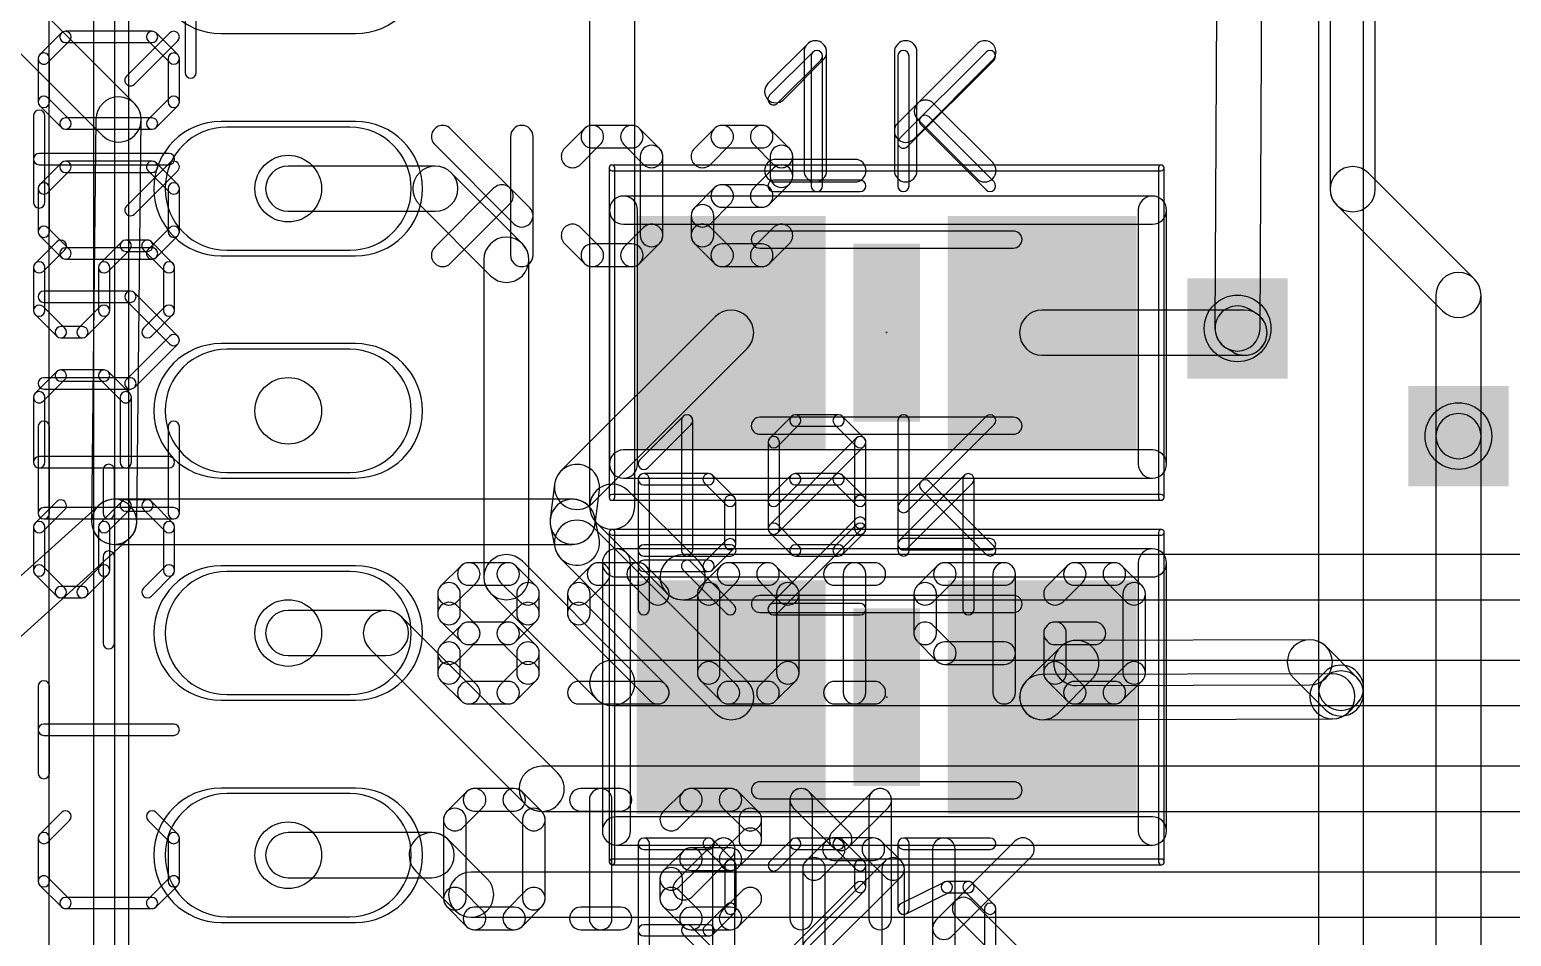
# Model space of a CAD drawing. Extents: x -3 to 127, y -3 to 73.
# Drawn here: x 10.15 to 23.49, y 23.56 to 31.72 of the extents above; entities that cross this region are included whole.
import ezdxf

# ---------------------------------------------------------------- set-up
doc = ezdxf.new("R2010")
doc.units = 0
for name, color, linetype in [('1', 22, 'CONTINUOUS'), ('16', 175, 'CONTINUOUS'), ('17', 82, 'CONTINUOUS'), ('18', 82, 'CONTINUOUS'), ('21', 253, 'CONTINUOUS'), ('22', 253, 'CONTINUOUS'), ('23', 7, 'CONTINUOUS'), ('25', 253, 'CONTINUOUS'), ('255', 2, 'CONTINUOUS'), ('27', 253, 'CONTINUOUS'), ('29', 253, 'CONTINUOUS'), ('30', 253, 'CONTINUOUS'), ('31', 253, 'CONTINUOUS'), ('35', 253, 'CONTINUOUS'), ('39', 22, 'CONTINUOUS'), ('44', 253, 'CONTINUOUS'), ('51', 253, 'CONTINUOUS')]:
    doc.layers.add(name, color=color, linetype=linetype)

# ---------------------------------------------------------------- blocks, each defined once
blk = doc.blocks.new('RECT')
blk.add_solid([(-0.5, -0.5), (0.5, -0.5), (-0.5, 0.5), (0.5, 0.5)])
blk = doc.blocks.new('LONGP100')
blk.add_lwpolyline([(-0.5, -0.5), (0.5, -0.5, 1), (0.5, 0.5), (-0.5, 0.5, 1)], format="xyb", close=True)
blk = doc.blocks.new('SQUAREV')
blk.add_solid([(-0.5, -0.5), (0.5, -0.5), (-0.5, 0.5), (0.5, 0.5)])

msp = doc.modelspace()

# ---------------------------------------------------------------- linework, layer by layer
at = {"layer": '1'}
for points in [[(22.1578, 25.7993), (22.1578, 34.8491, 1), (21.7514, 34.8491), (21.7514, 25.7993, 1)], [(11.091, 31.0586), (8.7962, 33.3533, 1), (8.5088, 33.066), (10.8036, 30.7712, 1)], [(11.1116, 27.2913), (11.1505, 30.9127, 1), (10.7441, 30.9171), (10.7052, 27.2957, 1)], [(21.1911, 29.17), (21.1282, 29.208, 1), (20.9182, 28.8601), (20.9811, 28.8221, 1)], [(15.2185, 27.464), (16.6069, 28.8524, 1), (16.3196, 29.1398), (14.9311, 27.7513, 1)], [(19.2633, 28.7929), (21.0861, 28.7929, 1), (21.0861, 29.1993), (19.2633, 29.1993, 1)], [(23.2155, 22.0323), (23.2155, 28.0648, 1), (22.8091, 28.0648), (22.8091, 22.0323, 1)], [(15.2375, 27.2685), (15.2765, 27.5826, 1), (14.8732, 27.6326), (14.8342, 27.3185, 1)], [(10.0632, 26.2587), (11.0444, 27.1425, 1), (10.7724, 27.4445), (9.7912, 26.5606, 1)], [(10.9084, 27.0903), (15.0359, 27.0903, 1), (15.0359, 27.4967), (10.9084, 27.4967, 1)], [(14.8369, 27.2524), (14.8758, 27.0639, 1), (15.2738, 27.1461), (15.2349, 27.3346, 1)], [(14.9311, 26.9613), (16.3207, 25.5717, 1), (16.6081, 25.8591), (15.2185, 27.2487, 1)], [(19.4278, 26.1662), (19.1207, 25.8591, 1), (19.4081, 25.5717), (19.7152, 25.8788, 1)], [(21.6732, 26.2324), (19.5709, 26.2257, 1), (19.5722, 25.8193), (21.6745, 25.826, 1)], [(22.0983, 25.892), (21.8175, 26.1728, 1), (21.5301, 25.8855), (21.8109, 25.6047, 1)], [(19.2649, 25.5122), (21.8779, 25.5189, 1), (21.8769, 25.9253), (19.2639, 25.9186, 1)], [(22.0211, 25.5784), (22.0983, 25.6556, 1), (21.8109, 25.943), (21.7337, 25.8657, 1)], [(22.1578, 16.4778), (22.1578, 25.7484, 1), (21.7514, 25.7484), (21.7514, 16.4778, 1)]]:
    msp.add_lwpolyline(points, format="xyb", close=True, dxfattribs=at)
at = {"layer": '16'}
for points in [[(10.3191, 56.3323), (10.3191, 14.3323, 1), (10.7255, 14.3323), (10.7255, 56.3323, 1)], [(21.2264, 29.0331), (21.26, 35.934, 1), (20.8536, 35.936), (20.82, 29.0351, 1)], [(22.263, 30.2873), (22.263, 35.6848, 1), (21.8566, 35.6848), (21.8566, 30.2873, 1)], [(15.1891, 33.1448), (15.1891, 27.4298, 1), (15.5955, 27.4298), (15.5955, 33.1448, 1)], [(12.475, 30.0893), (13.7996, 30.0893, 1), (13.7996, 30.4957), (12.475, 30.4957, 1)], [(13.6559, 30.1488), (14.2961, 29.5086, 1), (14.5835, 29.7959), (13.9433, 30.4362, 1)], [(23.156, 29.4784), (22.2035, 30.4309, 1), (21.9161, 30.1436), (22.8686, 29.1911, 1)], [(14.2366, 29.6523), (14.2366, 26.7948, 1), (14.643, 26.7948), (14.643, 29.6523, 1)], [(23.2155, 28.0648), (23.2155, 29.3348, 1), (22.8091, 29.3348), (22.8091, 28.0648, 1)], [(15.2486, 27.2861), (15.8836, 26.6511, 1), (16.171, 26.9384), (15.536, 27.5734, 1)], [(14.2961, 26.6511), (15.2486, 25.6986, 1), (15.536, 25.9859), (14.5835, 26.9384, 1)], [(16.0273, 26.5916), (23.9648, 26.5916, 1), (23.9648, 26.998), (16.0273, 26.998, 1)], [(12.475, 26.0893), (13.3546, 26.0893, 1), (13.3546, 26.4957), (12.475, 26.4957, 1)], [(13.2109, 26.1488), (14.6136, 24.7461, 1), (14.901, 25.0334), (13.4983, 26.4362, 1)], [(15.3923, 25.6391), (24.2823, 25.6391, 1), (24.2823, 26.0455), (15.3923, 26.0455, 1)], [(14.7573, 24.6866), (24.5998, 24.6866, 1), (24.5998, 25.093), (14.7573, 25.093, 1)], [(12.475, 24.0893), (13.7671, 24.0893, 1), (13.7671, 24.4957), (12.475, 24.4957, 1)], [(13.6234, 24.1488), (13.9786, 23.7936, 1), (14.266, 24.0809), (13.9108, 24.4362, 1)], [(14.1223, 23.7341), (24.9173, 23.7341, 1), (24.9173, 24.1405), (14.1223, 24.1405, 1)]]:
    msp.add_lwpolyline(points, format="xyb", close=True, dxfattribs=at)
at = {"layer": '21'}
msp.add_lwpolyline([(11.0385, 9.7925), (11.0385, 60.7925, 1), (10.9115, 60.7925), (10.9115, 9.7925, 1)], format="xyb", close=True, dxfattribs=at)
at = {"layer": '22'}
for points in [[(14.6494, 30.1203), (13.9376, 30.8322, 1), (13.794, 30.6885), (14.5058, 29.9767, 1)], [(14.476, 30.7603), (14.476, 29.6926, 1), (14.6792, 29.6926), (14.6792, 30.7603, 1)], [(15.107, 30.5105), (15.285, 30.6885, 1), (15.1413, 30.8322), (14.9634, 30.6542, 1)], [(15.2131, 30.6587), (15.5691, 30.6587, 1), (15.5691, 30.8619), (15.2131, 30.8619, 1)], [(15.4972, 30.6885), (15.6752, 30.5105, 1), (15.8188, 30.6542), (15.6409, 30.8322, 1)], [(16.2764, 30.5105), (16.4544, 30.6885, 1), (16.3107, 30.8322), (16.1328, 30.6542, 1)], [(16.3825, 30.6587), (16.7385, 30.6587, 1), (16.7385, 30.8619), (16.3825, 30.8619, 1)], [(16.6666, 30.6885), (16.8446, 30.5105, 1), (16.9882, 30.6542), (16.8103, 30.8322, 1)], [(15.6454, 30.5824), (15.6454, 29.8706, 1), (15.8486, 29.8706), (15.8486, 30.5824, 1)], [(16.8148, 30.5824), (16.8148, 30.4044, 1), (17.018, 30.4044), (17.018, 30.5824, 1)], [(16.8446, 30.4762), (16.6666, 30.2983, 1), (16.8103, 30.1546), (16.9882, 30.3326, 1)], [(14.3278, 30.2983), (13.794, 29.7644, 1), (13.9376, 29.6208), (14.4715, 30.1546, 1)], [(16.3107, 30.2983), (16.1328, 30.1203, 1), (16.2764, 29.9767), (16.4544, 30.1546, 1)], [(16.7385, 30.3281), (16.3825, 30.3281, 1), (16.3825, 30.1249), (16.7385, 30.1249, 1)], [(16.103, 30.0485), (16.103, 29.8706, 1), (16.3062, 29.8706), (16.3062, 30.0485, 1)], [(15.285, 29.7644), (15.107, 29.9424, 1), (14.9634, 29.7987), (15.1413, 29.6208, 1)], [(15.6752, 29.9424), (15.4972, 29.7644, 1), (15.6409, 29.6208), (15.8188, 29.7987, 1)], [(16.1328, 29.7987), (16.3107, 29.6208, 1), (16.4544, 29.7644), (16.2764, 29.9424, 1)], [(16.8103, 29.6208), (16.9882, 29.7987, 1), (16.8446, 29.9424), (16.6666, 29.7644, 1)], [(15.5691, 29.7942), (15.2131, 29.7942, 1), (15.2131, 29.591), (15.5691, 29.591, 1)], [(16.3825, 29.591), (16.7385, 29.591, 1), (16.7385, 29.7942), (16.3825, 29.7942, 1)], [(14.0285, 26.8952), (13.8506, 26.7172, 1), (13.9943, 26.5735), (14.1722, 26.7515, 1)], [(14.4563, 26.9249), (14.1004, 26.9249, 1), (14.1004, 26.7217), (14.4563, 26.7217, 1)], [(14.7061, 26.7172), (14.5281, 26.8952, 1), (14.3844, 26.7515), (14.5624, 26.5735, 1)], [(15.1636, 26.5735), (15.3416, 26.7515, 1), (15.1979, 26.8952), (15.02, 26.7172, 1)], [(15.2698, 26.7217), (15.6257, 26.7217, 1), (15.6257, 26.9249), (15.2698, 26.9249, 1)], [(15.5538, 26.7515), (15.7318, 26.5735, 1), (15.8755, 26.7172), (15.6975, 26.8952, 1)], [(16.333, 26.5735), (16.511, 26.7515, 1), (16.3673, 26.8952), (16.1894, 26.7172, 1)], [(16.4392, 26.7217), (16.7951, 26.7217, 1), (16.7951, 26.9249), (16.4392, 26.9249, 1)], [(16.7232, 26.7515), (16.9012, 26.5735, 1), (17.0449, 26.7172), (16.8669, 26.8952, 1)], [(17.7526, 26.9249), (17.3967, 26.9249, 1), (17.3967, 26.7217), (17.7526, 26.7217, 1)], [(17.6763, 25.7556), (17.6763, 26.8233, 1), (17.4731, 26.8233), (17.4731, 25.7556, 1)], [(18.3163, 26.8952), (18.1384, 26.7172, 1), (18.282, 26.5735), (18.46, 26.7515, 1)], [(18.922, 26.9249), (18.3881, 26.9249, 1), (18.3881, 26.7217), (18.922, 26.7217, 1)], [(19.0236, 25.7556), (19.0236, 26.8233, 1), (18.8204, 26.8233), (18.8204, 25.7556, 1)], [(19.4514, 26.5735), (19.6294, 26.7515, 1), (19.4857, 26.8952), (19.3078, 26.7172, 1)], [(19.5575, 26.7217), (19.9135, 26.7217, 1), (19.9135, 26.9249), (19.5575, 26.9249, 1)], [(19.8416, 26.7515), (20.0196, 26.5735, 1), (20.1632, 26.7172), (19.9853, 26.8952, 1)], [(13.8208, 26.6454), (13.8208, 26.4674, 1), (14.024, 26.4674), (14.024, 26.6454, 1)], [(14.7358, 26.4674), (14.7358, 26.6454, 1), (14.5326, 26.6454), (14.5326, 26.4674, 1)], [(15.1934, 26.4674), (15.1934, 26.6454, 1), (14.9902, 26.6454), (14.9902, 26.4674, 1)], [(16.3628, 25.9336), (16.3628, 26.6454, 1), (16.1596, 26.6454), (16.1596, 25.9336, 1)], [(16.8714, 26.6454), (16.8714, 25.9336, 1), (17.0746, 25.9336), (17.0746, 26.6454, 1)], [(18.1086, 26.6454), (18.1086, 26.2895, 1), (18.3118, 26.2895), (18.3118, 26.6454, 1)], [(19.9898, 26.6454), (19.9898, 25.9336, 1), (20.193, 25.9336), (20.193, 26.6454, 1)], [(13.8506, 26.3956), (14.0285, 26.2176, 1), (14.1722, 26.3613), (13.9943, 26.5392, 1)], [(14.5281, 26.2176), (14.7061, 26.3956, 1), (14.5624, 26.5392), (14.3844, 26.3613, 1)], [(15.8755, 25.8274), (15.1636, 26.5392, 1), (15.02, 26.3956), (15.7318, 25.6838, 1)], [(14.0285, 26.3613), (13.8506, 26.1833, 1), (13.9943, 26.0397), (14.1722, 26.2176, 1)], [(14.4563, 26.3911), (14.1004, 26.3911, 1), (14.1004, 26.1879), (14.4563, 26.1879, 1)], [(14.7061, 26.1833), (14.5281, 26.3613, 1), (14.3844, 26.2176), (14.5624, 26.0397, 1)], [(18.1384, 26.2176), (18.3163, 26.0397, 1), (18.46, 26.1833), (18.282, 26.3613, 1)], [(19.4812, 25.9336), (19.4812, 26.2895, 1), (19.278, 26.2895), (19.278, 25.9336, 1)], [(19.3796, 26.1879), (19.7355, 26.1879, 1), (19.7355, 26.3911), (19.3796, 26.3911, 1)], [(13.8208, 26.1115), (13.8208, 25.9336, 1), (14.024, 25.9336), (14.024, 26.1115, 1)], [(14.7358, 25.9336), (14.7358, 26.1115, 1), (14.5326, 26.1115), (14.5326, 25.9336, 1)], [(18.3881, 26.0099), (18.922, 26.0099, 1), (18.922, 26.2131), (18.3881, 26.2131, 1)], [(13.8506, 25.8617), (14.0285, 25.6838, 1), (14.1722, 25.8274), (13.9943, 26.0054, 1)], [(14.5281, 25.6838), (14.7061, 25.8617, 1), (14.5624, 26.0054), (14.3844, 25.8274, 1)], [(16.511, 25.8274), (16.333, 26.0054, 1), (16.1894, 25.8617), (16.3673, 25.6838, 1)], [(16.9012, 26.0054), (16.7232, 25.8274, 1), (16.8669, 25.6838), (17.0449, 25.8617, 1)], [(19.6294, 25.8274), (19.4514, 26.0054, 1), (19.3078, 25.8617), (19.4857, 25.6838, 1)], [(20.0196, 26.0054), (19.8416, 25.8274, 1), (19.9853, 25.6838), (20.1632, 25.8617, 1)], [(14.1004, 25.654), (14.4563, 25.654, 1), (14.4563, 25.8572), (14.1004, 25.8572, 1)], [(15.0918, 25.654), (15.8036, 25.654, 1), (15.8036, 25.8572), (15.0918, 25.8572, 1)], [(16.7951, 25.8572), (16.4392, 25.8572, 1), (16.4392, 25.654), (16.7951, 25.654, 1)], [(17.7526, 25.8572), (17.3967, 25.8572, 1), (17.3967, 25.654), (17.7526, 25.654, 1)], [(19.9135, 25.8572), (19.5575, 25.8572, 1), (19.5575, 25.654), (19.9135, 25.654, 1)], [(14.047, 24.5415), (14.225, 24.7195, 1), (14.0813, 24.8632), (13.9034, 24.6852, 1)], [(14.1532, 24.6897), (14.5091, 24.6897, 1), (14.5091, 24.8929), (14.1532, 24.8929, 1)], [(14.4372, 24.7195), (14.6152, 24.5415, 1), (14.7589, 24.6852), (14.5809, 24.8632, 1)], [(15.4666, 24.8929), (15.1107, 24.8929, 1), (15.1107, 24.6897), (15.4666, 24.6897, 1)], [(15.3903, 23.7236), (15.3903, 24.7913, 1), (15.1871, 24.7913), (15.1871, 23.7236, 1)], [(15.996, 24.5415), (16.174, 24.7195, 1), (16.0303, 24.8632), (15.8524, 24.6852, 1)], [(16.1021, 24.6897), (16.4581, 24.6897, 1), (16.4581, 24.8929), (16.1021, 24.8929, 1)], [(16.3862, 24.7195), (16.5642, 24.5415, 1), (16.7078, 24.6852), (16.5299, 24.8632, 1)], [(17.5213, 24.5072), (17.1654, 24.8632, 1), (17.0218, 24.7195), (17.3777, 24.3636, 1)], [(16.992, 24.7913), (16.992, 23.7236, 1), (17.1952, 23.7236), (17.1952, 24.7913, 1)], [(17.7336, 24.8632), (17.3777, 24.5072, 1), (17.5213, 24.3636), (17.8772, 24.7195, 1)], [(17.907, 23.7236), (17.907, 24.7913, 1), (17.7038, 24.7913), (17.7038, 23.7236, 1)], [(14.0768, 23.9016), (14.0768, 24.6134, 1), (13.8736, 24.6134), (13.8736, 23.9016, 1)], [(14.5854, 24.6134), (14.5854, 23.9016, 1), (14.7886, 23.9016), (14.7886, 24.6134, 1)], [(16.5344, 24.6134), (16.5344, 24.4354, 1), (16.7376, 24.4354), (16.7376, 24.6134, 1)], [(16.5642, 24.5072), (16.3862, 24.3293, 1), (16.5299, 24.1856), (16.7078, 24.3636, 1)], [(16.0303, 24.3293), (15.8524, 24.1513, 1), (15.996, 24.0077), (16.174, 24.1856, 1)], [(16.4581, 24.3591), (16.1021, 24.3591, 1), (16.1021, 24.1559), (16.4581, 24.1559, 1)], [(15.8226, 24.0795), (15.8226, 23.9016, 1), (16.0258, 23.9016), (16.0258, 24.0795, 1)], [(14.225, 23.7954), (14.047, 23.9734, 1), (13.9034, 23.8297), (14.0813, 23.6518, 1)], [(14.6152, 23.9734), (14.4372, 23.7954, 1), (14.5809, 23.6518), (14.7589, 23.8297, 1)], [(15.8524, 23.8297), (16.0303, 23.6518, 1), (16.174, 23.7954), (15.996, 23.9734, 1)], [(16.5299, 23.6518), (16.7078, 23.8297, 1), (16.5642, 23.9734), (16.3862, 23.7954, 1)], [(14.5091, 23.8252), (14.1532, 23.8252, 1), (14.1532, 23.622), (14.5091, 23.622, 1)], [(15.4666, 23.8252), (15.1107, 23.8252, 1), (15.1107, 23.622), (15.4666, 23.622, 1)], [(16.1021, 23.622), (16.4581, 23.622, 1), (16.4581, 23.8252), (16.1021, 23.8252, 1)]]:
    msp.add_lwpolyline(points, format="xyb", close=True, dxfattribs=at)
at = {"layer": '23'}
for p in [(17.8633, 28.9961), (17.8644, 25.7154)]:
    msp.add_point(p, dxfattribs=at)
at = {"layer": '25'}
for points in [[(15.7267, 26.5069), (15.7267, 27.6763, 1), (15.6251, 27.6763), (15.6251, 26.5069, 1)], [(15.6759, 27.6255), (16.2606, 27.6255, 1), (16.2606, 27.7271), (15.6759, 27.7271, 1)], [(16.2246, 27.6404), (16.4195, 27.4455, 1), (16.4914, 27.5173), (16.2965, 27.7122, 1)], [(17.0042, 27.7122), (16.8093, 27.5173, 1), (16.8812, 27.4455), (17.0761, 27.6404, 1)], [(17.43, 27.7271), (17.0402, 27.7271, 1), (17.0402, 27.6255), (17.43, 27.6255, 1)], [(17.6608, 27.5173), (17.4659, 27.7122, 1), (17.394, 27.6404), (17.5889, 27.4455, 1)], [(18.5634, 27.7122), (17.9787, 27.1275, 1), (18.0506, 27.0557), (18.6353, 27.6404, 1)], [(18.6502, 26.5069), (18.6502, 27.6763, 1), (18.5486, 27.6763), (18.5486, 26.5069, 1)], [(16.4047, 27.4814), (16.4047, 27.0916, 1), (16.5063, 27.0916), (16.5063, 27.4814, 1)], [(17.6757, 27.2865), (17.6757, 27.4814, 1), (17.5741, 27.4814), (17.5741, 27.2865, 1)], [(16.8812, 26.471), (17.6608, 27.2506, 1), (17.5889, 27.3224), (16.8093, 26.5428, 1)], [(16.4195, 27.1275), (16.2246, 26.9326, 1), (16.2965, 26.8608), (16.4914, 27.0557, 1)], [(18.0147, 27.0408), (18.7943, 27.0408, 1), (18.7943, 27.1424), (18.0147, 27.1424, 1)], [(16.2606, 26.9475), (15.6759, 26.9475, 1), (15.6759, 26.8459), (16.2606, 26.8459, 1)], [(16.0297, 26.8608), (16.4195, 26.471, 1), (16.4914, 26.5428), (16.1016, 26.9326, 1)], [(17.6249, 26.5577), (16.8453, 26.5577, 1), (16.8453, 26.4561), (17.6249, 26.4561, 1)], [(15.7278, 23.2262), (15.7278, 24.3956, 1), (15.6262, 24.3956), (15.6262, 23.2262, 1)], [(15.677, 24.3448), (16.2617, 24.3448, 1), (16.2617, 24.4464), (15.677, 24.4464, 1)], [(16.2258, 24.3597), (16.4207, 24.1648, 1), (16.4925, 24.2366), (16.2976, 24.4315, 1)], [(17.0054, 24.4315), (16.8105, 24.2366, 1), (16.8823, 24.1648), (17.0772, 24.3597, 1)], [(17.4311, 24.4464), (17.0413, 24.4464, 1), (17.0413, 24.3448), (17.4311, 24.3448, 1)], [(17.6619, 24.2366), (17.467, 24.4315, 1), (17.3952, 24.3597), (17.5901, 24.1648, 1)], [(18.7954, 24.4464), (18.0158, 24.4464, 1), (18.0158, 24.3448), (18.7954, 24.3448, 1)], [(17.965, 24.3956), (17.965, 23.8109, 1), (18.0666, 23.8109), (18.0666, 24.3956, 1)], [(16.4058, 24.2007), (16.4058, 23.8109, 1), (16.5074, 23.8109), (16.5074, 24.2007, 1)], [(17.6768, 24.0058), (17.6768, 24.2007, 1), (17.5752, 24.2007), (17.5752, 24.0058, 1)], [(16.8823, 23.1903), (17.6619, 23.9699, 1), (17.5901, 24.0417), (16.8105, 23.2621, 1)], [(18.0385, 23.7654), (18.4283, 23.9603, 1), (18.3829, 24.0512), (17.9931, 23.8563, 1)], [(18.4056, 23.955), (18.6005, 23.955, 1), (18.6005, 24.0566), (18.4056, 24.0566, 1)], [(18.5646, 23.9699), (18.7595, 23.775, 1), (18.8313, 23.8468), (18.6364, 24.0417, 1)], [(16.4207, 23.8468), (16.2258, 23.6519, 1), (16.2976, 23.5801), (16.4925, 23.775, 1)], [(18.7446, 23.8109), (18.7446, 23.4211, 1), (18.8462, 23.4211), (18.8462, 23.8109, 1)], [(16.2617, 23.6668), (15.677, 23.6668, 1), (15.677, 23.5652), (16.2617, 23.5652, 1)], [(16.0309, 23.5801), (16.4207, 23.1903, 1), (16.4925, 23.2621), (16.1027, 23.6519, 1)]]:
    msp.add_lwpolyline(points, format="xyb", close=True, dxfattribs=at)
at = {"layer": '255'}
for points in [[(16.9374, 31.0946), (17.2933, 31.4505, 1), (17.1497, 31.5942), (16.7938, 31.2382, 1)], [(17.1199, 31.5223), (17.1199, 30.4546, 1), (17.3231, 30.4546), (17.3231, 31.5223, 1)], [(17.9334, 31.5223), (17.9334, 30.4546, 1), (18.1366, 30.4546), (18.1366, 31.5223, 1)], [(18.1068, 30.7387), (18.8186, 31.4505, 1), (18.675, 31.5942), (17.9632, 30.8823, 1)], [(18.1411, 30.9166), (18.675, 30.3828, 1), (18.8186, 30.5264), (18.2848, 31.0603, 1)], [(16.8656, 30.353), (17.5774, 30.353, 1), (17.5774, 30.5562), (16.8656, 30.5562, 1)], [(20.2565, 30.226), (15.494, 30.226, 1), (15.494, 29.972), (20.2565, 29.972, 1)], [(15.367, 30.099), (15.367, 27.813, 1), (15.621, 27.813), (15.621, 30.099, 1)], [(20.3835, 27.813), (20.3835, 30.099, 1), (20.1295, 30.099), (20.1295, 27.813, 1)], [(15.494, 27.686), (20.2565, 27.686, 1), (20.2565, 27.94), (15.494, 27.94, 1)], [(15.4305, 26.797), (20.2565, 26.797, 1), (20.2565, 27.051), (15.4305, 27.051, 1)], [(15.5575, 24.511), (15.5575, 26.924, 1), (15.3035, 26.924), (15.3035, 24.511, 1)], [(20.1295, 26.924), (20.1295, 24.511, 1), (20.3835, 24.511), (20.3835, 26.924, 1)], [(20.2565, 24.638), (15.4305, 24.638, 1), (15.4305, 24.384), (20.2565, 24.384, 1)], [(16.1119, 23.9191), (16.4678, 24.275, 1), (16.3242, 24.4187), (15.9683, 24.0627, 1)], [(16.2944, 24.3468), (16.2944, 23.2791, 1), (16.4976, 23.2791), (16.4976, 24.3468, 1)], [(17.2813, 24.097), (17.4593, 24.275, 1), (17.3156, 24.4187), (17.1377, 24.2407, 1)], [(17.3874, 24.2452), (17.7434, 24.2452, 1), (17.7434, 24.4484), (17.3874, 24.4484, 1)], [(17.6715, 24.275), (17.8495, 24.097, 1), (17.9931, 24.2407), (17.8152, 24.4187, 1)], [(18.2773, 24.3468), (18.2773, 23.2791, 1), (18.4805, 23.2791), (18.4805, 24.3468, 1)], [(18.4507, 23.5632), (19.1625, 24.275, 1), (19.0189, 24.4187), (18.3071, 23.7068, 1)], [(17.3111, 23.4571), (17.3111, 24.1689, 1), (17.1079, 24.1689), (17.1079, 23.4571, 1)], [(17.2813, 23.3852), (17.9931, 24.097, 1), (17.8495, 24.2407), (17.1377, 23.5289, 1)], [(17.8197, 24.1689), (17.8197, 23.4571, 1), (18.0229, 23.4571), (18.0229, 24.1689, 1)], [(18.485, 23.7411), (19.0189, 23.2073, 1), (19.1625, 23.3509), (18.6287, 23.8848, 1)]]:
    msp.add_lwpolyline(points, format="xyb", close=True, dxfattribs=at)
at = {"layer": '27'}
for points in [[(11.6474, 31.3381), (11.6474, 32.1177, 1), (11.5458, 32.1177), (11.5458, 31.3381, 1)], [(10.3108, 31.4273), (10.5057, 31.6222, 1), (10.4338, 31.694), (10.2389, 31.4991, 1)], [(10.4697, 31.6073), (11.2493, 31.6073, 1), (11.2493, 31.7089), (10.4697, 31.7089, 1)], [(11.0904, 31.2324), (11.4802, 31.6222, 1), (11.4083, 31.694), (11.0185, 31.3042, 1)], [(11.2134, 31.6222), (11.4083, 31.4273, 1), (11.4802, 31.4991), (11.2853, 31.694, 1)], [(10.3256, 31.0734), (10.3256, 31.4632, 1), (10.224, 31.4632), (10.224, 31.0734, 1)], [(11.3934, 31.4632), (11.3934, 31.0734, 1), (11.495, 31.0734), (11.495, 31.4632, 1)], [(16.8812, 31.0606), (17.271, 31.4504, 1), (17.1991, 31.5222), (16.8093, 31.1324, 1)], [(17.1843, 31.4863), (17.1843, 30.3169, 1), (17.2859, 30.3169), (17.2859, 31.4863, 1)], [(18.0506, 30.6708), (18.8302, 31.4504, 1), (18.7583, 31.5222), (17.9787, 30.7426, 1)], [(17.9639, 31.4863), (17.9639, 30.3169, 1), (18.0655, 30.3169), (18.0655, 31.4863, 1)], [(10.5057, 30.9144), (10.3108, 31.1093, 1), (10.2389, 31.0375), (10.4338, 30.8426, 1)], [(11.4083, 31.1093), (11.2134, 30.9144, 1), (11.2853, 30.8426), (11.4802, 31.0375, 1)], [(10.2831, 30.1687), (10.2831, 30.9483, 1), (10.1815, 30.9483), (10.1815, 30.1687, 1)], [(11.2493, 30.9293), (10.4697, 30.9293, 1), (10.4697, 30.8277), (11.2493, 30.8277, 1)], [(18.1736, 30.8657), (18.7583, 30.281, 1), (18.8302, 30.3528), (18.2455, 30.9375, 1)], [(11.4017, 30.6093), (10.2323, 30.6093, 1), (10.2323, 30.5077), (11.4017, 30.5077, 1)], [(10.3108, 30.2579), (10.5057, 30.4528, 1), (10.4338, 30.5246), (10.2389, 30.3297, 1)], [(10.4697, 30.4379), (11.2493, 30.4379, 1), (11.2493, 30.5395), (10.4697, 30.5395, 1)], [(11.0904, 30.063), (11.4802, 30.4528, 1), (11.4083, 30.5246), (11.0185, 30.1348, 1)], [(11.2134, 30.4528), (11.4083, 30.2579, 1), (11.4802, 30.3297), (11.2853, 30.5246, 1)], [(10.3256, 29.904), (10.3256, 30.2938, 1), (10.224, 30.2938), (10.224, 29.904, 1)], [(11.3934, 30.2938), (11.3934, 29.904, 1), (11.495, 29.904), (11.495, 30.2938, 1)], [(16.8453, 30.2661), (17.6249, 30.2661, 1), (17.6249, 30.3677), (16.8453, 30.3677, 1)], [(10.5057, 29.745), (10.3108, 29.9399, 1), (10.2389, 29.8681), (10.4338, 29.6732, 1)], [(11.4083, 29.9399), (11.2134, 29.745, 1), (11.2853, 29.6732), (11.4802, 29.8681, 1)], [(10.3913, 29.8148), (10.1964, 29.6199, 1), (10.2682, 29.548), (10.4631, 29.7429, 1)], [(11.2493, 29.7599), (10.4697, 29.7599, 1), (10.4697, 29.6583), (11.2493, 29.6583, 1)], [(10.8529, 29.548), (11.0478, 29.7429, 1), (10.976, 29.8148), (10.7811, 29.6199, 1)], [(11.0119, 29.7281), (11.2068, 29.7281, 1), (11.2068, 29.8297), (11.0119, 29.8297, 1)], [(11.1709, 29.7429), (11.3658, 29.548, 1), (11.4376, 29.6199), (11.2427, 29.8148, 1)], [(10.1815, 29.584), (10.1815, 29.1942, 1), (10.2831, 29.1942), (10.2831, 29.584, 1)], [(10.8678, 29.1942), (10.8678, 29.584, 1), (10.7662, 29.584), (10.7662, 29.1942, 1)], [(11.3509, 29.584), (11.3509, 29.1942, 1), (11.4525, 29.1942), (11.4525, 29.584, 1)], [(11.0544, 29.3701), (10.2748, 29.3701, 1), (10.2748, 29.2685), (11.0544, 29.2685, 1)], [(11.4802, 28.9654), (11.0904, 29.3552, 1), (11.0185, 29.2834), (11.4083, 28.8936, 1)], [(10.1964, 29.1582), (10.3913, 28.9633, 1), (10.4631, 29.0352), (10.2682, 29.2301, 1)], [(10.658, 28.9633), (10.8529, 29.1582, 1), (10.7811, 29.2301), (10.5862, 29.0352, 1)], [(11.3658, 29.2301), (11.1709, 29.0352, 1), (11.2427, 28.9633), (11.4376, 29.1582, 1)], [(10.4272, 28.9485), (10.6221, 28.9485, 1), (10.6221, 29.0501), (10.4272, 29.0501, 1)], [(11.0904, 28.5038), (11.4802, 28.8936, 1), (11.4083, 28.9654), (11.0185, 28.5756, 1)], [(10.2682, 28.3786), (10.4631, 28.5735, 1), (10.3913, 28.6454), (10.1964, 28.4505, 1)], [(10.2748, 28.4889), (11.0544, 28.4889, 1), (11.0544, 28.5905), (10.2748, 28.5905, 1)], [(10.4272, 28.5587), (10.817, 28.5587, 1), (10.817, 28.6603), (10.4272, 28.6603, 1)], [(10.7811, 28.5735), (10.976, 28.3786, 1), (11.0478, 28.4505), (10.8529, 28.6454, 1)], [(10.2831, 27.8299), (10.2831, 28.4146, 1), (10.1815, 28.4146), (10.1815, 27.8299, 1)], [(10.9611, 28.4146), (10.9611, 27.8299, 1), (11.0627, 27.8299), (11.0627, 28.4146, 1)], [(10.224, 28.1499), (10.224, 27.3703, 1), (10.3256, 27.3703), (10.3256, 28.1499, 1)], [(11.495, 27.3703), (11.495, 28.1499, 1), (11.3934, 28.1499), (11.3934, 27.3703, 1)], [(15.7129, 27.7799), (16.1027, 28.1697, 1), (16.0309, 28.2415), (15.6411, 27.8517, 1)], [(16.016, 28.2056), (16.016, 27.0362, 1), (16.1176, 27.0362), (16.1176, 28.2056, 1)], [(16.8823, 27.9748), (17.0772, 28.1697, 1), (17.0054, 28.2415), (16.8105, 28.0466, 1)], [(17.0413, 28.1548), (17.4311, 28.1548, 1), (17.4311, 28.2564), (17.0413, 28.2564, 1)], [(17.3952, 28.1697), (17.5901, 27.9748, 1), (17.6619, 28.0466), (17.467, 28.2415, 1)], [(17.965, 28.2056), (17.965, 27.0362, 1), (18.0666, 27.0362), (18.0666, 28.2056, 1)], [(18.0517, 27.3901), (18.8313, 28.1697, 1), (18.7595, 28.2415), (17.9799, 27.4619, 1)], [(16.8972, 27.2311), (16.8972, 28.0107, 1), (16.7956, 28.0107), (16.7956, 27.2311, 1)], [(16.8823, 27.1952), (17.6619, 27.9748, 1), (17.5901, 28.0466), (16.8105, 27.267, 1)], [(17.5752, 28.0107), (17.5752, 27.2311, 1), (17.6768, 27.2311), (17.6768, 28.0107, 1)], [(11.4017, 27.8807), (10.2323, 27.8807, 1), (10.2323, 27.7791), (11.4017, 27.7791, 1)], [(10.9103, 27.3703), (10.9103, 27.7601, 1), (10.8087, 27.7601), (10.8087, 27.3703, 1)], [(18.1748, 27.585), (18.7595, 27.0003, 1), (18.8313, 27.0721), (18.2466, 27.6568, 1)], [(10.3913, 27.476), (10.1964, 27.2811, 1), (10.2682, 27.2092), (10.4631, 27.4041, 1)], [(10.8529, 27.2092), (11.0478, 27.4041, 1), (10.976, 27.476), (10.7811, 27.2811, 1)], [(11.0119, 27.3893), (11.2068, 27.3893, 1), (11.2068, 27.4909), (11.0119, 27.4909, 1)], [(11.1709, 27.4041), (11.3658, 27.2092, 1), (11.4376, 27.2811), (11.2427, 27.476, 1)], [(10.2748, 27.3195), (11.4442, 27.3195, 1), (11.4442, 27.4211), (10.2748, 27.4211, 1)], [(10.1815, 27.2452), (10.1815, 26.8554, 1), (10.2831, 26.8554), (10.2831, 27.2452, 1)], [(10.8678, 26.8554), (10.8678, 27.2452, 1), (10.7662, 27.2452), (10.7662, 26.8554, 1)], [(11.3509, 27.2452), (11.3509, 26.8554, 1), (11.4525, 26.8554), (11.4525, 27.2452, 1)], [(17.0772, 27.0721), (16.8823, 27.267, 1), (16.8105, 27.1952), (17.0054, 27.0003, 1)], [(17.5901, 27.267), (17.3952, 27.0721, 1), (17.467, 27.0003), (17.6619, 27.1952, 1)], [(15.677, 26.9854), (16.4566, 26.9854, 1), (16.4566, 27.087), (15.677, 27.087, 1)], [(17.4311, 27.087), (17.0413, 27.087, 1), (17.0413, 26.9854), (17.4311, 26.9854, 1)], [(10.9103, 26.2009), (10.9103, 26.9805, 1), (10.8087, 26.9805), (10.8087, 26.2009, 1)], [(10.1964, 26.8194), (10.3913, 26.6245, 1), (10.4631, 26.6964), (10.2682, 26.8913, 1)], [(10.658, 26.6245), (10.8529, 26.8194, 1), (10.7811, 26.8913), (10.5862, 26.6964, 1)], [(11.3658, 26.8913), (11.1709, 26.6964, 1), (11.2427, 26.6245), (11.4376, 26.8194, 1)], [(10.4272, 26.6097), (10.6221, 26.6097, 1), (10.6221, 26.7113), (10.4272, 26.7113, 1)], [(10.3256, 25.0315), (10.3256, 25.8111, 1), (10.224, 25.8111), (10.224, 25.0315, 1)], [(11.4442, 25.4721), (10.2748, 25.4721, 1), (10.2748, 25.3705), (11.4442, 25.3705, 1)], [(10.4338, 24.6776), (10.2389, 24.4827, 1), (10.3108, 24.4109), (10.5057, 24.6058, 1)], [(11.4802, 24.4827), (11.2853, 24.6776, 1), (11.2134, 24.6058), (11.4083, 24.4109, 1)], [(10.224, 24.4468), (10.224, 24.057, 1), (10.3256, 24.057), (10.3256, 24.4468, 1)], [(11.495, 24.057), (11.495, 24.4468, 1), (11.3934, 24.4468), (11.3934, 24.057, 1)], [(10.2389, 24.0211), (10.4338, 23.8262, 1), (10.5057, 23.898), (10.3108, 24.0929, 1)], [(11.2853, 23.8262), (11.4802, 24.0211, 1), (11.4083, 24.0929), (11.2134, 23.898, 1)], [(10.4697, 23.8113), (11.2493, 23.8113, 1), (11.2493, 23.9129), (10.4697, 23.9129, 1)]]:
    msp.add_lwpolyline(points, format="xyb", close=True, dxfattribs=at)
at = {"layer": '39'}
for points in [[(15.3903, 30.4537), (20.3363, 30.4537, 1), (20.3363, 30.5045), (15.3903, 30.5045, 1)], [(15.4157, 27.5131), (15.4157, 30.4791, 1), (15.3649, 30.4791), (15.3649, 27.5131, 1)], [(20.3109, 30.4791), (20.3109, 27.5131, 1), (20.3617, 27.5131), (20.3617, 30.4791, 1)], [(20.3363, 27.5385), (15.3903, 27.5385, 1), (15.3903, 27.4877), (20.3363, 27.4877, 1)], [(15.3914, 27.173), (20.3374, 27.173, 1), (20.3374, 27.2238), (15.3914, 27.2238, 1)], [(15.4168, 24.2324), (15.4168, 27.1984, 1), (15.366, 27.1984), (15.366, 24.2324, 1)], [(20.312, 27.1984), (20.312, 24.2324, 1), (20.3628, 24.2324), (20.3628, 27.1984, 1)], [(20.3374, 24.2578), (15.3914, 24.2578, 1), (15.3914, 24.207), (20.3374, 24.207, 1)]]:
    msp.add_lwpolyline(points, format="xyb", close=True, dxfattribs=at)
at = {"layer": '44'}
for centre in [(12.475, 30.2925), (21.0232, 29.0341), (12.475, 28.2925), (23.0123, 28.0648), (12.475, 26.2925), (12.475, 24.2925)]:
    msp.add_circle(centre, 0.3, dxfattribs=at)
at = {"layer": '51'}
for points in [[(16.7203, 29.7581), (19.0063, 29.7581, 1), (19.0063, 29.9105), (16.7203, 29.9105, 1)], [(16.7203, 28.0817), (19.0063, 28.0817, 1), (19.0063, 28.2341), (16.7203, 28.2341, 1)], [(16.7214, 26.4774), (19.0074, 26.4774, 1), (19.0074, 26.6298), (16.7214, 26.6298, 1)], [(16.7214, 24.801), (19.0074, 24.801, 1), (19.0074, 24.9534), (16.7214, 24.9534, 1)]]:
    msp.add_lwpolyline(points, format="xyb", close=True, dxfattribs=at)

# ---------------------------------------------------------------- block references
at = {"layer": '1', "xscale": 1.6, "yscale": 2, "rotation": 180}
for p in [(16.4633, 28.9961), (19.2633, 28.9961), (16.4644, 25.7154), (19.2644, 25.7154)]:
    msp.add_blockref('RECT', p, dxfattribs=at)
at = {"layer": '17', "xscale": 1.108, "yscale": 1.108}
for p in [(12.475, 30.2925), (12.475, 30.2925), (12.475, 28.2925), (12.475, 28.2925), (12.475, 26.2925), (12.475, 26.2925), (12.475, 24.2925), (12.475, 24.2925)]:
    msp.add_blockref('LONGP100', p, dxfattribs=at)
at = {"layer": '18', "xscale": 0.9048, "yscale": 0.9048}
for p in [(21.0232, 29.0341), (21.0232, 29.0341), (23.0123, 28.0648), (23.0123, 28.0648)]:
    msp.add_blockref('SQUAREV', p, dxfattribs=at)
at = {"layer": '29', "xscale": 1.2096, "yscale": 1.2096}
for p in [(12.475, 32.2925), (12.475, 30.2925), (12.475, 28.2925), (12.475, 26.2925), (12.475, 24.2925)]:
    msp.add_blockref('LONGP100', p, dxfattribs=at)
at = {"layer": '29', "xscale": 1.7016, "yscale": 2.1016, "rotation": 180}
for p in [(16.4633, 28.9961), (19.2633, 28.9961), (16.4644, 25.7154), (19.2644, 25.7154)]:
    msp.add_blockref('RECT', p, dxfattribs=at)
at = {"layer": '30', "xscale": 1.2096, "yscale": 1.2096}
for p in [(12.475, 32.2925), (12.475, 30.2925), (12.475, 28.2925), (12.475, 26.2925), (12.475, 24.2925)]:
    msp.add_blockref('LONGP100', p, dxfattribs=at)
at = {"layer": '31', "xscale": 1.6, "yscale": 2, "rotation": 180}
for p in [(16.4633, 28.9961), (19.2633, 28.9961), (16.4644, 25.7154), (19.2644, 25.7154)]:
    msp.add_blockref('RECT', p, dxfattribs=at)
at = {"layer": '35', "xscale": 0.6, "yscale": 1.6002, "rotation": 180}
for p in [(17.8633, 28.9961), (17.8644, 25.7154)]:
    msp.add_blockref('RECT', p, dxfattribs=at)
at = {"layer": '51', "xscale": 0.5842, "yscale": 1.8288, "rotation": 180}
for p in [(16.4536, 28.9961), (19.273, 28.9961), (16.4547, 25.7154), (19.2741, 25.7154)]:
    msp.add_blockref('RECT', p, dxfattribs=at)

doc.saveas('drawing.dxf')
